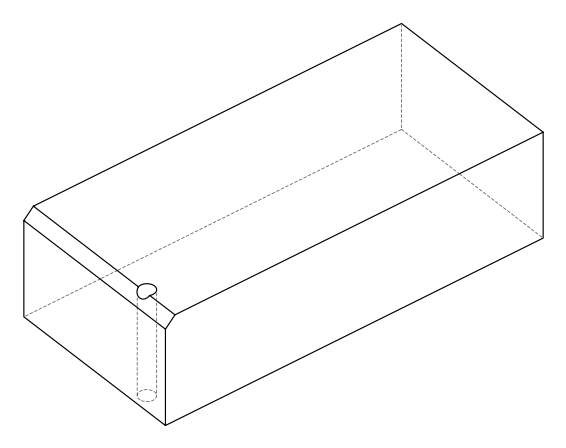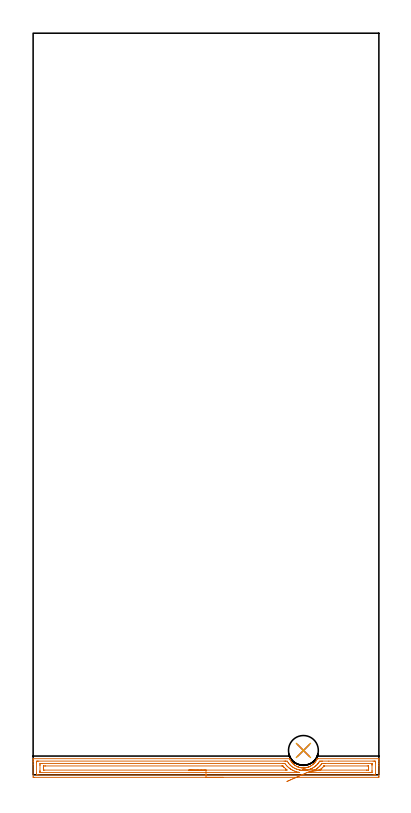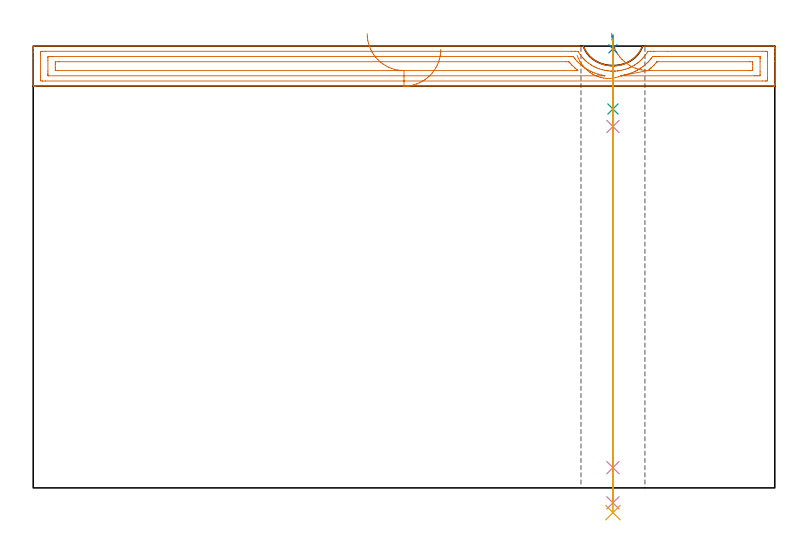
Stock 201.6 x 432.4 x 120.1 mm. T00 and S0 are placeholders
(PLAN: 5 operations, 4 tool changes, 8 min)
(1 AREA_MILL | FG_CHAMFER_SURFACE | UGT0205_001 | 6.78 min | 11973 mm3)
(2 SPOT_DRILL | STEP1HOLE | NXT0321_9005460120000 | 0.03 min | 2 mm3)
(3 DRILL_BLIND_HOLE_INTO_CENTER | STEP1HOLE | UGT0301_225 | 0.08 min | 1490 mm3)
(4 GUN_DRILL_THROUGH_HOLE | STEP1HOLE | UGT0307_008 | 0.6 min | 9955 mm3)
(5 DRILL_TO_ENLARGE_THROUGH_HOLE | STEP1HOLE | UGT0301_245 | 0.52 min | 16923 mm3)
(TOOL UGT0205_001 | Chamfer Mill 20 x 3 x 45 deg. | D20 FL50 Z2)
(TOOL NXT0321_9005460120000 | NC Spot Drill, 142deg, 12mm, Carbide, Uncoated | D12 PA142 FL30 Z2)
(TOOL UGT0301_225 | Twist Drill 11.4 mm | D11.4 PA118 FL92 Z2)
(TOOL UGT0307_008 | Gun Drill 11 mm | D11 PA130 FL24 Z1)
(TOOL UGT0301_245 | Twist Drill 17.4 mm | D17.4 PA118 FL130 Z2)
(OP 1 AREA_MILL)
G17 G21 G94 G90
T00 M6
G54
G17 G0 G90 X110.8 Y-1.5 S1061 M3
G43 Z130.1 H0
Z119.2
G94 G1 X110.762 Z118.328 F250.
X110.648 Z117.463
X110.459 Z116.612
X110.197 Z115.78
X109.863 Z114.974
X109.46 Z114.2
X108.992 Z113.464
X108.46 Z112.772
X107.871 Z112.129
X107.228 Z111.54
X106.536 Z111.008
X105.8 Z110.54
X105.026 Z110.137
X104.22 Z109.803
X103.388 Z109.541
X102.536 Z109.352
X101.672 Z109.238
X100.8 Z109.2
X0.632
X0.298 Y-1.497 Z109.202
X0.01 Y-1.492 Z109.206
X0. Y-1.201 Z109.496
Y6.173 Z116.868
Y7.584 Z118.28
Y7.951 Z118.646
Y8.687 Z119.386
Y8.937 Z119.637
X0.006 Y9.354 Z120.046
X0.01 Y9.397 Z120.088
X0.185 Y9.4 Z120.1
X149.542
X149.548 Y9.398 Z120.097
X149.552 Y9.394 Z120.094
X149.56 Y9.377 Z120.077
X149.659 Y9.158 Z119.855
X149.815 Y8.84 Z119.534
X149.901 Y8.662 Z119.361
X149.946 Y8.57 Z119.269
X149.99 Y8.496 Z119.196
X150.05 Y8.396 Z119.092
X150.098 Y8.315 Z119.013
X150.227 Y8.098 Z118.797
X150.514 Y7.661 Z118.359
X150.626 Y7.507 Z118.206
X150.673 Y7.443 Z118.142
X150.728 Y7.372 Z118.072
X150.839 Y7.23 Z117.929
X150.884 Y7.179 Z117.878
X150.988 Y7.062 Z117.758
X151.066 Y6.972 Z117.671
X151.182 Y6.839 Z117.538
X151.237 Y6.777 Z117.474
X151.479 Y6.525 Z117.224
X151.539 Y6.469 Z117.166
X151.601 Y6.409 Z117.108
X151.733 Y6.283 Z116.982
X151.778 Y6.244 Z116.943
X151.863 Y6.173 Z116.869
X151.976 Y6.074 Z116.774
X152.076 Y5.989 Z116.688
X152.19 Y5.894 Z116.59
X152.405 Y5.729 Z116.424
X152.609 Y5.58 Z116.279
X152.627 Y5.567 Z116.266
X153.069 Y5.284 Z115.983
X153.539 Y5.008 Z115.708
X153.973 Y4.801 Z115.498
X154.257 Y4.678 Z115.378
X154.414 Y4.613 Z115.309
X154.461 Y4.596 Z115.291
X154.732 Y4.498 Z115.195
X154.859 Y4.453 Z115.15
X155.307 Y4.316 Z115.014
X155.728 Y4.213 Z114.91
X155.803 Y4.198 Z114.894
X156.152 Y4.125 Z114.823
X156.25 Y4.112 Z114.808
X156.347 Y4.098 Z114.797
X156.647 Y4.06 Z114.759
X157.094 Y4.023 Z114.719
X157.363 Y4.011 Z114.707
X157.478 Y4.006 Z114.704
X157.541 Y4.003 Z114.701
X157.929 Y4.014 Z114.71
X157.976 Y4.015 Z114.713
X157.988
X158.039 Y4.019 Z114.715
X158.435 Y4.047 Z114.745
X158.739 Y4.082 Z114.781
X158.882 Y4.099 Z114.798
X158.933 Y4.108 Z114.805
X158.983 Y4.115 Z114.813
X159.048 Y4.125 Z114.823
X159.38 Y4.201 Z114.895
X159.631 Y4.255 Z114.954
X159.775 Y4.288 Z114.986
X160.224 Y4.415 Z115.113
X160.476 Y4.502 Z115.199
X160.669 Y4.569 Z115.265
X160.722 Y4.592 Z115.286
X160.907 Y4.665 Z115.365
X160.969 Y4.691 Z115.39
X161.118 Y4.753 Z115.45
X161.169 Y4.777 Z115.473
X161.562 Y4.957 Z115.657
X161.599 Y4.976 Z115.676
X161.661 Y5.008 Z115.708
X162.062 Y5.241 Z115.939
X162.456 Y5.491 Z116.189
X163.008 Y5.892 Z116.592
X163.114 Y5.98 Z116.679
X163.349 Y6.176 Z116.874
X163.661 Y6.469 Z117.166
X163.703 Y6.511 Z117.21
X163.908 Y6.72 Z117.418
X163.953 Y6.766 Z117.463
X163.964 Y6.777 Z117.475
X164.001 Y6.818 Z117.517
X164.155 Y6.99 Z117.689
X164.218 Y7.062 Z117.758
X164.243 Y7.09 Z117.786
X164.599 Y7.554 Z118.248
X164.683 Y7.661 Z118.359
X164.918 Y8.004 Z118.704
X165.137 Y8.355 Z119.054
X165.238 Y8.544 Z119.244
X165.509 Y9.088 Z119.788
X165.591 Y9.269 Z119.968
X165.649 Y9.393 Z120.092
X166.088 Y9.4 Z120.1
X201.415
X201.59 Y9.397 Z120.088
X201.594 Y9.354 Z120.046
X201.6 Y8.937 Z119.637
Y8.687 Z119.386
Y7.951 Z118.646
Y6.694 Z117.391
Y5.284 Z115.979
Y-0.94 Z109.757
X201.598 Y-1.203 Z109.495
X201.59 Y-1.492 Z109.206
X201.3 Y-1.499 Z109.199
X100.8 Y-1.5 Z109.2
Y-0.086 Z110.614
X3.35
X2.454 Y-0.084 Z110.616
X2.421 Y-0.082 Z110.618
X2.01 Y-0.051 Z110.649
X2.003 Y0.364 Z111.064
X2.001 Y0.838 Z111.538
X2. Y1.256 Z111.956
X2.001 Y7.062 Z117.762
X2.003 Y7.478 Z118.178
X2.01 Y7.951 Z118.651
X2.389 Y7.983 Z118.683
X2.421 Y7.984 Z118.684
X3.281 Y7.986 Z118.686
X146.378
X147.273 Y7.985 Z118.685
X147.307 Y7.984 Z118.684
X148.133 Y7.951 Z118.651
X148.201 Y7.853 Z118.553
X148.712 Y7.062 Z117.762
X149.095 Y6.551 Z117.251
X149.424 Y6.173 Z116.873
X149.696 Y5.876 Z116.576
X149.99 Y5.582 Z116.282
X150.318 Y5.284 Z115.984
X150.884 Y4.816 Z115.516
X151.49 Y4.395 Z115.095
X151.663 Y4.28 Z114.98
X151.778 Y4.208 Z114.908
X152.238 Y3.938 Z114.638
X152.673 Y3.723 Z114.423
X153.153 Y3.505 Z114.205
X153.567 Y3.337 Z114.037
X153.836 Y3.238 Z113.938
X154.461 Y3.04 Z113.74
X154.648 Y2.987 Z113.687
X155.242 Y2.842 Z113.542
X155.356 Y2.817 Z113.517
X155.448 Y2.8 Z113.5
X155.805 Y2.737 Z113.437
X156.219 Y2.679 Z113.379
X156.25 Y2.675 Z113.375
X156.868 Y2.616 Z113.316
X157.144 Y2.603 Z113.303
X157.159 Y2.602 Z113.302
X157.605 Y2.596 Z113.296
X158.039 Y2.601 Z113.301
X158.054
X158.319 Y2.616 Z113.316
X158.883 Y2.666 Z113.366
X158.933 Y2.672 Z113.372
X158.963 Y2.675 Z113.375
X159.378 Y2.735 Z113.435
X159.735 Y2.8 Z113.5
X159.828 Y2.819 Z113.519
X160.388 Y2.948 Z113.648
X160.722 Y3.039 Z113.739
X161.084 Y3.145 Z113.845
X161.616 Y3.329 Z114.029
X161.744 Y3.378 Z114.078
X162.058 Y3.505 Z114.205
X162.372 Y3.643 Z114.343
X162.428 Y3.669 Z114.369
X162.511 Y3.71 Z114.41
X162.964 Y3.944 Z114.644
X163.405 Y4.199 Z114.899
X163.527 Y4.274 Z114.974
X163.713 Y4.395 Z115.095
X164.057 Y4.635 Z115.335
X164.299 Y4.81 Z115.51
X164.568 Y5.017 Z115.717
X164.89 Y5.284 Z115.984
X165.05 Y5.427 Z116.127
X165.194 Y5.562 Z116.262
X165.498 Y5.87 Z116.57
X165.781 Y6.173 Z116.873
X165.924 Y6.336 Z117.036
X166.088 Y6.532 Z117.232
X166.317 Y6.834 Z117.534
X166.485 Y7.062 Z117.762
X166.686 Y7.357 Z118.057
X166.982 Y7.813 Z118.513
X167.035 Y7.898 Z118.598
X167.07 Y7.951 Z118.651
X167.844 Y7.984 Z118.684
X167.877 Y7.985 Z118.685
X168.736 Y7.986 Z118.686
X172.426
X198.25
X199.146 Y7.984 Z118.684
X199.179 Y7.982 Z118.682
X199.59 Y7.951 Z118.651
X199.597 Y7.536 Z118.236
X199.599 Y7.062 Z117.762
X199.6 Y6.644 Z117.344
X199.599 Y0.838 Z111.538
X199.598 Y0.422 Z111.122
X199.59 Y-0.051 Z110.649
X199.211 Y-0.083 Z110.617
X199.179 Y-0.084 Z110.616
X198.32 Y-0.086 Z110.614
X100.8
Y1.328 Z112.028
X4.21 Y1.329 Z112.029
X4.076 Y1.331 Z112.031
X4.029 Y1.333 Z112.033
X4.01 Y1.335 Z112.035
X4.007 Y1.38 Z112.08
X4.003 Y1.519 Z112.219
X4.001 Y1.727 Z112.427
X4. Y1.935 Z112.635
Y2.616 Z113.316
Y5.492 Z116.192
X4.003 Y6.173 Z116.873
X4.006 Y6.375 Z117.075
X4.019 Y6.564 Z117.264
X4.21 Y6.567 Z117.267
X4.704 Y6.57 Z117.27
X5.104 Y6.571 Z117.271
X5.505
X145.518
X146.012 Y6.57 Z117.27
X146.412 Y6.568 Z117.268
X146.806 Y6.565 Z117.265
X147.107 Y6.173 Z116.873
X147.307 Y5.917 Z116.617
X147.856 Y5.284 Z115.984
X148.201 Y4.922 Z115.622
X148.763 Y4.395 Z115.095
X149.095 Y4.116 Z114.816
X149.436 Y3.841 Z114.541
X149.906 Y3.505 Z114.205
X149.99 Y3.447 Z114.147
X150.171 Y3.325 Z114.025
X150.884 Y2.899 Z113.599
X151.423 Y2.616 Z113.316
X151.778 Y2.447 Z113.147
X152.094 Y2.302 Z113.002
X152.673 Y2.072 Z112.772
X153.507 Y1.786 Z112.486
X153.567 Y1.767 Z112.467
X153.701 Y1.727 Z112.427
X154.461 Y1.538 Z112.238
X154.713 Y1.477 Z112.177
X154.864 Y1.445 Z112.145
X155.356 Y1.344 Z112.044
X155.402 Y1.332 Z112.032
X155.376 Y1.331 Z112.031
X155.356 Y1.33 Z112.03
X154.862 Y1.329 Z112.029
X154.615 Y1.328 Z112.028
X100.8
Y2.743 Z113.443
X6.765
X6.095 Y2.748 Z113.448
X6.022 Y2.749 Z113.449
X6.01 Y2.84 Z113.54
X6.006 Y3.061 Z113.761
X6. Y3.504 Z114.204
Y4.393 Z115.093
X6.006 Y4.838 Z115.538
X6.01 Y5.06 Z115.76
X6.025 Y5.15 Z115.85
X6.13 Y5.153 Z115.853
X6.893 Y5.157 Z115.857
X7.02
X144.751
X145.518 Y5.155 Z115.855
X145.568 Y5.153 Z115.853
X145.592 Y5.151 Z115.851
X145.617 Y5.133 Z115.833
X145.723 Y5.018 Z115.718
X145.923 Y4.796 Z115.496
X146.284 Y4.395 Z115.095
X146.345 Y4.328 Z115.028
X146.412 Y4.26 Z114.96
X147.207 Y3.505 Z114.205
X147.307 Y3.416 Z114.116
X147.85 Y2.965 Z113.665
X147.959 Y2.867 Z113.567
X148.067 Y2.75 Z113.45
X147.179 Y2.743 Z113.443
X100.8
X99.928 Z113.481
X99.064 Z113.595
X98.212 Z113.783
X97.38 Z114.046
X96.574 Z114.38
X95.8 Z114.782
X95.064 Z115.251
X94.372 Z115.782
X93.729 Z116.372
X93.14 Z117.015
X92.608 Z117.707
X92.14 Z118.443
X91.737 Z119.216
X91.403 Z120.022
X91.141 Z120.854
X90.952 Z121.706
X90.838 Z122.571
X90.8 Z123.443
G0 Z130.1
X147.889 Y-3.938
Z117.551
G1 X148.221 Y-3.792 Z116.757
X148.614 Y-3.617 Z115.998
X149.066 Y-3.417 Z115.28
X149.574 Y-3.192 Z114.607
X150.134 Y-2.944 Z113.985
X150.741 Y-2.675 Z113.419
X151.39 Y-2.388 Z112.913
X152.078 Y-2.083 Z112.471
X152.798 Y-1.764 Z112.096
X153.546 Y-1.433 Z111.791
X154.314 Y-1.092 Z111.559
X155.099 Y-0.745 Z111.4
X155.893 Y-0.393 Z111.317
X156.69 Y-0.04 Z111.311
X157.486 Y0.312 Z111.38
X158.272 Y0.661 Z111.524
X159.044 Y1.003 Z111.744
X159.796 Y1.335 Z112.035
X159.812 Y1.343 Z112.043
X159.828 Y1.347 Z112.047
X160.146 Y1.411 Z112.111
X160.285 Y1.44 Z112.14
X160.722 Y1.536 Z112.236
X160.877 Y1.572 Z112.272
X161.491 Y1.727 Z112.427
X161.588 Y1.755 Z112.455
X161.616 Y1.764 Z112.464
X162.259 Y1.977 Z112.677
X162.511 Y2.064 Z112.764
X162.906 Y2.223 Z112.923
X163.405 Y2.436 Z113.136
X163.529 Y2.493 Z113.193
X163.787 Y2.616 Z113.316
X164.123 Y2.791 Z113.491
X164.299 Y2.888 Z113.588
X164.689 Y3.118 Z113.818
X165.194 Y3.435 Z114.135
X165.236 Y3.463 Z114.163
X165.296 Y3.505 Z114.205
X165.751 Y3.84 Z114.54
X166.088 Y4.095 Z114.795
X166.253 Y4.23 Z114.93
X166.445 Y4.395 Z115.095
X166.723 Y4.652 Z115.352
X166.982 Y4.899 Z115.599
X167.173 Y5.095 Z115.795
X167.349 Y5.284 Z115.984
X167.598 Y5.561 Z116.261
X167.877 Y5.897 Z116.597
X167.998 Y6.052 Z116.752
X168.091 Y6.173 Z116.873
X168.384 Y6.558 Z117.258
X168.771 Y6.564 Z117.264
X169.267 Y6.569 Z117.269
X169.665 Y6.571 Z117.271
X170.159
X197.39
X197.524 Y6.569 Z117.269
X197.571 Y6.567 Z117.267
X197.59 Y6.564 Z117.264
X197.593 Y6.52 Z117.22
X197.597 Y6.381 Z117.081
X197.599 Y6.173 Z116.873
X197.6 Y5.965 Z116.665
Y5.284 Z115.984
Y2.408 Z113.108
X197.597 Y1.727 Z112.427
X197.594 Y1.524 Z112.224
X197.581 Y1.335 Z112.035
X197.39 Y1.333 Z112.033
X196.896 Y1.33 Z112.03
X196.496 Y1.329 Z112.029
X196.003 Y1.328 Z112.028
X160.228 Y1.329 Z112.029
X159.846 Y1.33 Z112.03
X159.828 Y1.331 Z112.031
X159.796 Y1.335 Z112.035
X167.069 Y2.751 Z113.451
X167.446 Y3.045 Z113.745
X167.627 Y3.19 Z113.89
X167.877 Y3.392 Z114.092
X167.938 Y3.444 Z114.144
X168.007 Y3.505 Z114.205
X168.398 Y3.876 Z114.576
X168.771 Y4.236 Z114.936
X168.849 Y4.317 Z115.017
X168.922 Y4.395 Z115.095
X169.273 Y4.785 Z115.485
X169.396 Y4.926 Z115.626
X169.503 Y5.05 Z115.75
X169.58 Y5.135 Z115.835
X169.599 Y5.151 Z115.851
X169.618 Y5.154 Z115.854
X169.665 Y5.156 Z115.856
X169.793 Y5.157 Z115.857
X194.835
X195.505 Y5.152 Z115.852
X195.578 Y5.151 Z115.851
X195.59 Y5.06 Z115.76
X195.595 Y4.839 Z115.539
X195.6 Y4.396 Z115.096
Y3.507 Z114.207
X195.595 Y3.062 Z113.762
X195.59 Y2.84 Z113.54
X195.575 Y2.749 Z113.449
X195.47 Y2.747 Z113.447
X194.707 Y2.743 Z113.443
X194.58
X167.749
X167.264 Y2.748 Z113.448
X167.069 Y2.751 Z113.451
X166.198 Y2.766 Z113.504
X165.336 Y2.78 Z113.632
X164.487 Y2.794 Z113.835
X163.66 Y2.808 Z114.111
X162.86 Y2.821 Z114.458
X162.093 Y2.834 Z114.874
X161.365 Y2.846 Z115.355
X160.682 Y2.857 Z115.897
X160.048 Y2.868 Z116.497
X159.47 Y2.877 Z117.15
X158.95 Y2.886 Z117.851
X158.494 Y2.893 Z118.594
X158.104 Y2.9 Z119.374
X157.784 Y2.905 Z120.186
X157.535 Y2.909 Z121.022
X157.36 Y2.912 Z121.877
X157.261 Y2.914 Z122.743
X157.237 Z123.615
G0 Z130.1
M5
M2
(OP 2 SPOT_DRILL)
G17 G21 G94 G90
T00 M6
G54
G17 G0 G90 X157.6 Y14.2 S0 M3
G43 Z130.1 H0
G94 G81 G98 Z119.351 F250. R123.1
G80
M5
M2
(OP 3 DRILL_BLIND_HOLE_INTO_CENTER)
G17 G21 G94 G90
T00 M6
G54
G17 G0 G90 X157.6 Y14.2 S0 M3
G43 Z130.1 H0
G94 G81 G98 Z103. F250. R122.1
G80
M5
M2
(OP 4 GUN_DRILL_THROUGH_HOLE)
G17 G21 G94 G90
T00 M6
G54
G17 G0 G90 X157.6 Y14.2 M8
G43 Z130.1 H0
Z117.397
S716 M3
G94 G1 Z98.24 F125. M26
G4 X.084
Z5.5 F250.
G4 X.084
Z-4.065 F125.
G4 X.084
M5
M9
G0 Z117.397
Z130.1
M2
(OP 5 DRILL_TO_ENLARGE_THROUGH_HOLE)
G17 G21 G94 G90
T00 M6
G54
G17 G0 G90 X157.6 Y14.2 S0 M3
G43 Z130.1 H0
G94 G73 G98 Z-6.727 F250. Q15.853 R122.1
G80
M5
M2
